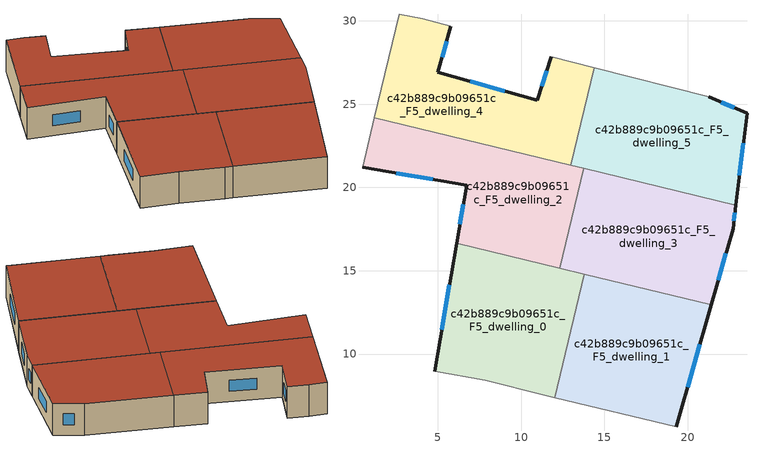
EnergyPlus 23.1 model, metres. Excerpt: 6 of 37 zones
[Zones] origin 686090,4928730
c42b889c9b09651c_F5_dwelling_0
 floor to c42b889c9b09651c_F4_dwelling_0 (EU_floor_Construction): 13.8,14.79 12.02,7.39 11.43,7.53 7.86,8.42 4.81,8.98 6.13,16.64 z15
 wall outside (EU_wall_Construction): 6.13,16.64 4.81,8.98 z15:18
 wall to c42b889c9b09651c_F5_dwelling_1 (EU_wall_Construction): 12.02,7.39 13.8,14.79 z15:18
 wall adiabatic (EU_wall_Construction): 4.81,8.98 7.86,8.42 11.43,7.53 12.02,7.39 z15:18
 wall to c42b889c9b09651c_F5_dwelling_2 (EU_wall_Construction): 12.32,15.15 6.13,16.64 z15:18
 wall to c42b889c9b09651c_F5_dwelling_3 (EU_wall_Construction): 13.8,14.79 12.32,15.15 z15:18
 window (EU_Window_Construction): 5.7,14.15 5.24,11.48 z15.98:17.02
 roof outside (EU_roof_Construction): 12.02,7.39 13.8,14.79 6.13,16.64 4.81,8.98 7.86,8.42 11.43,7.53 z18
c42b889c9b09651c_F5_dwelling_1
 floor to c42b889c9b09651c_F4_dwelling_1 (EU_floor_Construction): 21.41,12.95 19.31,5.64 12.02,7.39 13.8,14.79 z15
 wall outside (EU_wall_Construction): 19.31,5.64 21.41,12.95 z15:18
 wall adiabatic (EU_wall_Construction): 12.02,7.39 19.31,5.64 z15:18
 wall to c42b889c9b09651c_F5_dwelling_3 (EU_wall_Construction): 21.41,12.95 13.8,14.79 z15:18
 window (EU_Window_Construction): 19.99,8.02 20.73,10.58 z15.98:17.02
 roof outside (EU_roof_Construction): 19.31,5.64 21.41,12.95 13.8,14.79 12.02,7.39 z18
c42b889c9b09651c_F5_dwelling_2
 floor to c42b889c9b09651c_F4_dwelling_2 (EU_floor_Construction): 13.77,21.14 12.32,15.15 6.13,16.64 6.73,20.13 0.48,21.2 1.2,24.18 z15
 wall outside (EU_wall_Construction): 0.48,21.2 6.73,20.13 6.13,16.64 z15:18
 wall to c42b889c9b09651c_F5_dwelling_3 (EU_wall_Construction): 12.32,15.15 13.77,21.14 z15:18
 wall adiabatic (EU_wall_Construction): 1.2,24.18 0.48,21.2 z15:18
 wall to c42b889c9b09651c_F5_dwelling_4 (EU_wall_Construction): 12.99,21.33 1.2,24.18 z15:18
 wall to c42b889c9b09651c_F5_dwelling_5 (EU_wall_Construction): 13.77,21.14 12.99,21.33 z15:18
 window (EU_Window_Construction): 6.54,19 6.33,17.78 / 2.51,20.86 4.7,20.48 z15.98:17.02
 roof outside (EU_roof_Construction): 12.32,15.15 13.77,21.14 1.2,24.18 0.48,21.2 6.73,20.13 6.13,16.64 z18
c42b889c9b09651c_F5_dwelling_3
 floor to c42b889c9b09651c_F4_dwelling_3 (EU_floor_Construction): 22.89,18.94 22.72,17.53 21.41,12.95 12.32,15.15 13.77,21.14 z15
 wall outside (EU_wall_Construction): 21.41,12.95 22.72,17.53 22.89,18.94 z15:18
 wall to c42b889c9b09651c_F5_dwelling_5 (EU_wall_Construction): 22.89,18.94 13.77,21.14 z15:18
 window (EU_Window_Construction): 22.78,17.99 22.84,18.48 / 21.84,14.44 22.29,16.04 z15.98:17.02
 roof outside (EU_roof_Construction): 21.41,12.95 22.72,17.53 22.89,18.94 13.77,21.14 12.32,15.15 z18
c42b889c9b09651c_F5_dwelling_4
 floor to c42b889c9b09651c_F4_dwelling_4 (EU_floor_Construction): 14.4,27.19 12.99,21.33 1.2,24.18 2.7,30.39 4.11,30.13 5.78,29.67 5,26.92 10.96,25.23 11.81,27.85 z15
 wall outside (EU_wall_Construction): 11.81,27.85 10.96,25.23 5,26.92 5.78,29.67 z15:18
 wall adiabatic (EU_wall_Construction): 14.4,27.19 11.81,27.85 / 5.78,29.67 4.11,30.13 2.7,30.39 1.2,24.18 z15:18
 wall to c42b889c9b09651c_F5_dwelling_5 (EU_wall_Construction): 12.99,21.33 14.4,27.19 z15:18
 window (EU_Window_Construction): 9.02,25.78 6.94,26.37 / 11.53,27 11.24,26.09 / 5.25,27.82 5.53,28.78 z15.98:17.02
 roof outside (EU_roof_Construction): 12.99,21.33 14.4,27.19 11.81,27.85 10.96,25.23 5,26.92 5.78,29.67 4.11,30.13 2.7,30.39 1.2,24.18 z18
c42b889c9b09651c_F5_dwelling_5
 floor to c42b889c9b09651c_F4_dwelling_5 (EU_floor_Construction): 23.56,24.45 22.89,18.94 12.99,21.33 14.4,27.19 21.25,25.44 z15
 wall outside (EU_wall_Construction): 22.89,18.94 23.56,24.45 21.25,25.44 z15:18
 wall adiabatic (EU_wall_Construction): 21.25,25.44 14.4,27.19 z15:18
 window (EU_Window_Construction): 22.81,24.78 22,25.12 / 23.11,20.73 23.34,22.66 z15.98:17.02
 roof outside (EU_roof_Construction): 22.89,18.94 23.56,24.45 21.25,25.44 14.4,27.19 12.99,21.33 z18
[Building]
EU S2 Campaign: North Axis=0; Terrain=City; Solar Distribution=FullExterior
[Site:Location]
Bologna: Latitude=44.5; Longitude=11.25; Time Zone=1; Elevation=37
[SizingPeriod:WeatherFileDays]
AnnualSizingPeriod: Begin Month=1; Begin Day of Month=1; End Month=12; End Day of Month=31; Day of Week for Start Day=Monday; Use Weather File Daylight Saving Period=No; Use Weather File Rain and Snow Indicators=No
[MATERIAL]
EU_InternalMass_Material: Roughness=MediumRough; Thickness=0.1; Conductivity=1; Density=1800; Specific Heat=900; Thermal Absorptance=0.9; Solar Absorptance=0.7; Visible Absorptance=0.7
[MATERIAL:NOMASS] Roughness=MediumRough; Thermal Absorptance=0.9; Solar Absorptance=0.7; Visible Absorptance=0.7
Name | Thermal Resistance
EU_wall_NoMass | 0.905828
EU_roof_NoMass | 0.37593
EU_floor_NoMass | 0.67114
[WINDOWMATERIAL:SIMPLEGLAZINGSYSTEM]
EU_Window_SimpleGlazing: UFactor=4.52486; Solar Heat Gain Coefficient=0.85; Visible Transmittance=0.85
[CONSTRUCTION]
EU_wall_Construction: EU_wall_NoMass
EU_roof_Construction: EU_roof_NoMass
EU_floor_Construction: EU_floor_NoMass
EU_Window_Construction: EU_Window_SimpleGlazing
EU_InternalMass_Construction: EU_InternalMass_Material
[ZONE] Type=1; Multiplier=1; Ceiling Height=autocalculate; Floor Area=autocalculate; Part of Total Floor Area=Yes
Name | Volume
c42b889c9b09651c_F5_dwelling_0 | 174.841
c42b889c9b09651c_F5_dwelling_1 | 174.835
c42b889c9b09651c_F5_dwelling_2 | 174.832
c42b889c9b09651c_F5_dwelling_3 | 174.852
c42b889c9b09651c_F5_dwelling_4 | 174.834
c42b889c9b09651c_F5_dwelling_5 | 174.837
[INTERNALMASS] Construction=EU_InternalMass_Construction
Name | Zone or ZoneList | Surface Area
c42b889c9b09651c_F5_dwelling_0_EU_InternalMass | c42b889c9b09651c_F5_dwelling_0 | 58.2803
c42b889c9b09651c_F5_dwelling_1_EU_InternalMass | c42b889c9b09651c_F5_dwelling_1 | 58.2786
c42b889c9b09651c_F5_dwelling_2_EU_InternalMass | c42b889c9b09651c_F5_dwelling_2 | 58.2777
c42b889c9b09651c_F5_dwelling_3_EU_InternalMass | c42b889c9b09651c_F5_dwelling_3 | 58.2837
c42b889c9b09651c_F5_dwelling_4_EU_InternalMass | c42b889c9b09651c_F5_dwelling_4 | 58.2778
c42b889c9b09651c_F5_dwelling_5_EU_InternalMass | c42b889c9b09651c_F5_dwelling_5 | 58.2794
[OTHEREQUIPMENT] Fuel Type=Electricity; Design Level Calculation Method=Watts/Area; Power per Zone Floor Area=1; Fraction Latent=0; Fraction Radiant=0; Fraction Lost=0; Carbon Dioxide Generation Rate=0; EndUse Subcategory=EU_Step8_InternalGains
Name | Zone or ZoneList or Space or SpaceList | Schedule
EU_Step8_InternalGain_c42b889c9b09651c_F5_dwelling_0_f000 | c42b889c9b09651c_F5_dwelling_0 | EU_Step8_GainSchedule_c42b889c9b09651c_F5_dwelling_0_f000
EU_Step8_InternalGain_c42b889c9b09651c_F5_dwelling_1_f000 | c42b889c9b09651c_F5_dwelling_1 | EU_Step8_GainSchedule_c42b889c9b09651c_F5_dwelling_1_f000
EU_Step8_InternalGain_c42b889c9b09651c_F5_dwelling_2_f000 | c42b889c9b09651c_F5_dwelling_2 | EU_Step8_GainSchedule_c42b889c9b09651c_F5_dwelling_2_f000
EU_Step8_InternalGain_c42b889c9b09651c_F5_dwelling_3_f000 | c42b889c9b09651c_F5_dwelling_3 | EU_Step8_GainSchedule_c42b889c9b09651c_F5_dwelling_3_f000
EU_Step8_InternalGain_c42b889c9b09651c_F5_dwelling_4_f000 | c42b889c9b09651c_F5_dwelling_4 | EU_Step8_GainSchedule_c42b889c9b09651c_F5_dwelling_4_f000
EU_Step8_InternalGain_c42b889c9b09651c_F5_dwelling_5_f000 | c42b889c9b09651c_F5_dwelling_5 | EU_Step8_GainSchedule_c42b889c9b09651c_F5_dwelling_5_f000
[ZONEVENTILATION:DESIGNFLOWRATE] Schedule=EU_AlwaysOn; Design Flow Rate Calculation Method=AirChanges/Hour; Air Changes per Hour=0.73129; Ventilation Type=Natural; Fan Pressure Rise=0; Fan Total Efficiency=1; Constant Term Coefficient=1; Temperature Term Coefficient=0; Velocity Term Coefficient=0; Velocity Squared Term Coefficient=0; Minimum Indoor Temperature=-100; Maximum Indoor Temperature=100; Delta Temperature=-100; Minimum Outdoor Temperature=-100; Maximum Outdoor Temperature=100; Maximum Wind Speed=40
Name | Zone or ZoneList or Space or SpaceList
EU_ConstantAir_c42b889c9b09651c_F5_dwelling_0 | c42b889c9b09651c_F5_dwelling_0
EU_ConstantAir_c42b889c9b09651c_F5_dwelling_1 | c42b889c9b09651c_F5_dwelling_1
EU_ConstantAir_c42b889c9b09651c_F5_dwelling_2 | c42b889c9b09651c_F5_dwelling_2
EU_ConstantAir_c42b889c9b09651c_F5_dwelling_3 | c42b889c9b09651c_F5_dwelling_3
EU_ConstantAir_c42b889c9b09651c_F5_dwelling_4 | c42b889c9b09651c_F5_dwelling_4
EU_ConstantAir_c42b889c9b09651c_F5_dwelling_5 | c42b889c9b09651c_F5_dwelling_5
[HVACTEMPLATE:THERMOSTAT] Constant Heating Setpoint=20; Constant Cooling Setpoint=50
EU_HeatOnly_c42b889c9b09651c_F0_dwelling_0; EU_HeatOnly_c42b889c9b09651c_F0_dwelling_1; EU_HeatOnly_c42b889c9b09651c_F0_dwelling_2; EU_HeatOnly_c42b889c9b09651c_F0_dwelling_3; EU_HeatOnly_c42b889c9b09651c_F0_dwelling_4; EU_HeatOnly_c42b889c9b09651c_F0_dwelling_5; EU_HeatOnly_c42b889c9b09651c_F0_dwelling_6; EU_HeatOnly_c42b889c9b09651c_F1_dwelling_0; EU_HeatOnly_c42b889c9b09651c_F1_dwelling_1; EU_HeatOnly_c42b889c9b09651c_F1_dwelling_2; EU_HeatOnly_c42b889c9b09651c_F1_dwelling_3; EU_HeatOnly_c42b889c9b09651c_F1_dwelling_4; EU_HeatOnly_c42b889c9b09651c_F1_dwelling_5; EU_HeatOnly_c42b889c9b09651c_F2_dwelling_0; EU_HeatOnly_c42b889c9b09651c_F2_dwelling_1; EU_HeatOnly_c42b889c9b09651c_F2_dwelling_2; EU_HeatOnly_c42b889c9b09651c_F2_dwelling_3; EU_HeatOnly_c42b889c9b09651c_F2_dwelling_4; EU_HeatOnly_c42b889c9b09651c_F2_dwelling_5; EU_HeatOnly_c42b889c9b09651c_F3_dwelling_0; EU_HeatOnly_c42b889c9b09651c_F3_dwelling_1; EU_HeatOnly_c42b889c9b09651c_F3_dwelling_2; EU_HeatOnly_c42b889c9b09651c_F3_dwelling_3; EU_HeatOnly_c42b889c9b09651c_F3_dwelling_4; EU_HeatOnly_c42b889c9b09651c_F3_dwelling_5; EU_HeatOnly_c42b889c9b09651c_F4_dwelling_0; EU_HeatOnly_c42b889c9b09651c_F4_dwelling_1; EU_HeatOnly_c42b889c9b09651c_F4_dwelling_2; EU_HeatOnly_c42b889c9b09651c_F4_dwelling_3; EU_HeatOnly_c42b889c9b09651c_F4_dwelling_4; EU_HeatOnly_c42b889c9b09651c_F4_dwelling_5; EU_HeatOnly_c42b889c9b09651c_F5_dwelling_0; EU_HeatOnly_c42b889c9b09651c_F5_dwelling_1; EU_HeatOnly_c42b889c9b09651c_F5_dwelling_2; EU_HeatOnly_c42b889c9b09651c_F5_dwelling_3; EU_HeatOnly_c42b889c9b09651c_F5_dwelling_4; EU_HeatOnly_c42b889c9b09651c_F5_dwelling_5
[HVACTEMPLATE:ZONE:IDEALLOADSAIRSYSTEM] System Availability Schedule=EU_AlwaysOn; Maximum Heating Supply Air Temperature=50; Minimum Cooling Supply Air Temperature=13; Maximum Heating Supply Air Humidity Ratio=0.0156; Minimum Cooling Supply Air Humidity Ratio=0.0077; Heating Limit=NoLimit; Cooling Limit=NoLimit; Heating Availability Schedule=EU_AlwaysOn; Cooling Availability Schedule=EU_CoolingOff; Dehumidification Control Type=ConstantSensibleHeatRatio; Cooling Sensible Heat Ratio=0.7; Dehumidification Setpoint=60; Humidification Control Type=None; Humidification Setpoint=30; Outdoor Air Method=None; Outdoor Air Flow Rate per Person=0.00944; Outdoor Air Flow Rate per Zone Floor Area=0; Outdoor Air Flow Rate per Zone=0; Demand Controlled Ventilation Type=None; Outdoor Air Economizer Type=NoEconomizer; Heat Recovery Type=None; Sensible Heat Recovery Effectiveness=0.7; Latent Heat Recovery Effectiveness=0.65
Name | Template Thermostat
c42b889c9b09651c_F5_dwelling_0 | EU_HeatOnly_c42b889c9b09651c_F5_dwelling_0
c42b889c9b09651c_F5_dwelling_1 | EU_HeatOnly_c42b889c9b09651c_F5_dwelling_1
c42b889c9b09651c_F5_dwelling_2 | EU_HeatOnly_c42b889c9b09651c_F5_dwelling_2
c42b889c9b09651c_F5_dwelling_3 | EU_HeatOnly_c42b889c9b09651c_F5_dwelling_3
c42b889c9b09651c_F5_dwelling_4 | EU_HeatOnly_c42b889c9b09651c_F5_dwelling_4
c42b889c9b09651c_F5_dwelling_5 | EU_HeatOnly_c42b889c9b09651c_F5_dwelling_5
[SIZING:ZONE] Zone Cooling Design Supply Air Temperature Input Method=SupplyAirTemperature; Zone Cooling Design Supply Air Temperature=13; Zone Heating Design Supply Air Temperature Input Method=SupplyAirTemperature; Zone Heating Design Supply Air Temperature=50; Zone Cooling Design Supply Air Humidity Ratio=0.008; Zone Heating Design Supply Air Humidity Ratio=0.008; Cooling Design Air Flow Method=DesignDay; Cooling Design Air Flow Rate=0; Cooling Minimum Air Flow per Zone Floor Area=0.000762; Cooling Minimum Air Flow=0; Cooling Minimum Air Flow Fraction=0.2; Heating Design Air Flow Method=DesignDay; Heating Design Air Flow Rate=0; Heating Maximum Air Flow per Zone Floor Area=0.002032; Heating Maximum Air Flow=0.141576; Heating Maximum Air Flow Fraction=0.3; Account for Dedicated Outdoor Air System=No; Dedicated Outdoor Air System Control Strategy=NeutralSupplyAir; Dedicated Outdoor Air Low Setpoint Temperature for Design=autosize; Dedicated Outdoor Air High Setpoint Temperature for Design=autosize; Zone Load Sizing Method=Sensible Load Only No Latent Load; Zone Latent Cooling Design Supply Air Humidity Ratio Input Method=HumidityRatioDifference; Zone Cooling Design Supply Air Humidity Ratio Difference=0.005; Zone Latent Heating Design Supply Air Humidity Ratio Input Method=HumidityRatioDifference; Zone Humidification Design Supply Air Humidity Ratio Difference=0.005
c42b889c9b09651c_F5_dwelling_0; c42b889c9b09651c_F5_dwelling_1; c42b889c9b09651c_F5_dwelling_2; c42b889c9b09651c_F5_dwelling_3; c42b889c9b09651c_F5_dwelling_4; c42b889c9b09651c_F5_dwelling_5
[SCHEDULE:CONSTANT]
Name | Hourly Value
EU_AlwaysOn | 1
EU_CoolingOff | 0
[SCHEDULE:FILE] Column Number=1; Rows to Skip at Top=0; Number of Hours of Data=8760; Column Separator=Comma; Interpolate to Timestep=No; Minutes per Item=60; Adjust Schedule for Daylight Savings=Yes
Name | File
EU_Step8_GainSchedule_c42b889c9b09651c_F5_dwelling_0_f000 | ../../schedules/c42b889c9b09651c/c42b889c9b09651c_F5_dwelling_0_f000_gain.csv
EU_Step8_GainSchedule_c42b889c9b09651c_F5_dwelling_1_f000 | ../../schedules/c42b889c9b09651c/c42b889c9b09651c_F5_dwelling_1_f000_gain.csv
EU_Step8_GainSchedule_c42b889c9b09651c_F5_dwelling_2_f000 | ../../schedules/c42b889c9b09651c/c42b889c9b09651c_F5_dwelling_2_f000_gain.csv
EU_Step8_GainSchedule_c42b889c9b09651c_F5_dwelling_3_f000 | ../../schedules/c42b889c9b09651c/c42b889c9b09651c_F5_dwelling_3_f000_gain.csv
EU_Step8_GainSchedule_c42b889c9b09651c_F5_dwelling_4_f000 | ../../schedules/c42b889c9b09651c/c42b889c9b09651c_F5_dwelling_4_f000_gain.csv
EU_Step8_GainSchedule_c42b889c9b09651c_F5_dwelling_5_f000 | ../../schedules/c42b889c9b09651c/c42b889c9b09651c_F5_dwelling_5_f000_gain.csv
